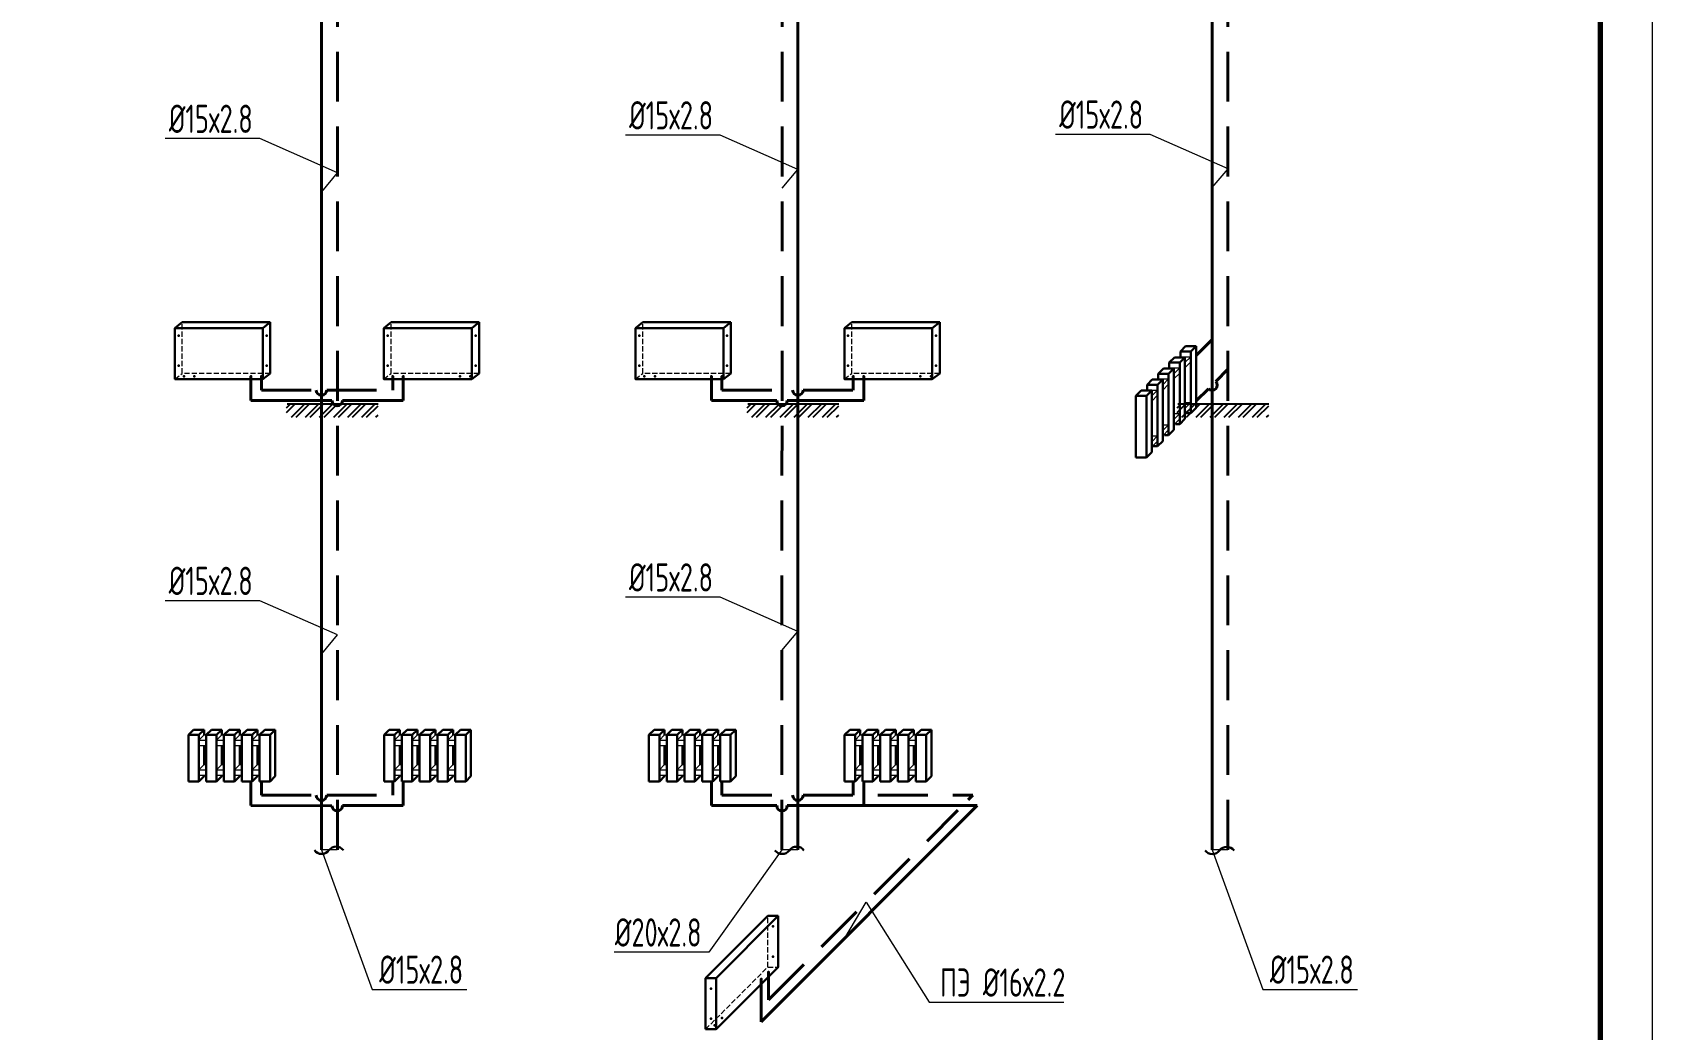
# Model space of a CAD drawing. Header units: millimetres. Extents: x -3929 to 624051, y 52832 to 514950.
# Drawn here: x 64726 to 80196, y 309618 to 319140 of the extents above; entities that cross this region are included whole.
import ezdxf
from ezdxf import colors
from ezdxf.entities.mleader import LeaderData, LeaderLine
from ezdxf.math import Vec2, Vec3

# ---------------------------------------------------------------- set-up
doc = ezdxf.new("R2010")
doc.units = ezdxf.units.MM
for name, pattern in [('GOST2.303 4', [7, 5, -2, 0]), ('Hidden', [7.14375, 4.7625, -2.38125]), ('K5LT32772', [0])]:
    doc.linetypes.add(name, pattern=pattern)
doc.layers.add('9_Форматы', color=7, linetype='Continuous')
doc.layers.add('стояки', color=7, linetype='Continuous')
for name, color, linetype, lineweight in [('ОВ-рамка', 7, 'Continuous', 30), ('ОВ-ТЕКСТ', 7, 'Continuous', 25), ('СПДС_Штриховка', 252, 'Continuous', 9)]:
    doc.layers.add(name, color=color, linetype=linetype, lineweight=lineweight)
doc.layers.add('т11.1', color=1, linetype='Continuous', true_color=0xff0000)
doc.layers.add('т21.1', color=5, linetype='Continuous', true_color=0x0000ff)
doc.styles.add('СТИЛЬ', font='simplex.shx', dxfattribs={"width": 0.65})

# ---------------------------------------------------------------- blocks, each defined once
blk = doc.blocks.new('gh павнель')
at = {"color": 32, "lineweight": 30, "ltscale": 0.1, "true_color": 0xcd6928}
for p, q in [((29457, 6419), (30297, 6419)), ((30297, 6419), (30297, 5931))]:
    blk.add_line(p, q, dxfattribs=at)
at = {"color": 32, "linetype": 'GOST2.303 4', "lineweight": 18, "ltscale": 10, "true_color": 0xcd6928}
for p, q in [((29457, 5931), (29457, 6419)), ((30297, 5931), (29457, 5931))]:
    blk.add_line(p, q, dxfattribs=at)
at = {"color": 32, "lineweight": 30, "ltscale": 0.1, "true_color": 0xcd6928}
for points in [[(29386, 6364), (29457, 6419)], [(30226, 6364), (30297, 6419)], [(30226, 5877), (30297, 5931)]]:
    blk.add_lwpolyline(points, dxfattribs=at)
blk.add_lwpolyline([(29386, 6364), (30226, 6364), (30226, 5877), (29386, 5877)], close=True, dxfattribs=at)
at = {"color": 32, "linetype": 'GOST2.303 4', "lineweight": 18, "ltscale": 10, "true_color": 0xcd6928}
blk.add_lwpolyline([(29386, 5877), (29457, 5931)], dxfattribs=at)
at = {"color": 32, "lineweight": 30, "ltscale": 0.1, "true_color": 0xcd6928}
for p in [(29422, 6292), (30262, 6292), (29422, 6004), (29472, 5904), (29572, 5904), (30112, 5904), (30212, 5904), (30262, 6004)]:
    blk.add_point(p, dxfattribs=at)
blk = doc.blocks.new('*U3000')
at = {"layer": '9_Форматы', "color": 7, "linetype": 'Continuous', "lineweight": 9, "ltscale": 100}
blk.add_lwpolyline([(5, -5), (5, 292), (-625, 292), (-625, -5)], close=True, dxfattribs=at)
at = {"layer": '9_Форматы', "color": 7, "linetype": 'Continuous', "lineweight": 9, "ltscale": 100, "const_width": 0.5}
blk.add_lwpolyline([(0, 0), (0, 287), (-605, 287), (-605, 0)], close=True, dxfattribs=at)
blk = doc.blocks.new('бок панель')
at = {"color": 32, "lineweight": 30, "ltscale": 0.1, "true_color": 0xcd6928}
for p, q in [((29006, 6630), (28412, 6036)), ((29006, 6630), (29106, 6630)), ((28412, 6036), (28412, 5548)), ((28412, 6036), (28512, 6036)), ((28412, 5548), (28512, 5548))]:
    blk.add_line(p, q, dxfattribs=at)
at = {"color": 32, "linetype": 'GOST2.303 4', "lineweight": 18, "ltscale": 10, "true_color": 0xcd6928}
for p, q in [((29006, 6142), (29006, 6630)), ((28412, 5548), (29006, 6142)), ((29006, 6142), (29106, 6142))]:
    blk.add_line(p, q, dxfattribs=at)
at = {"color": 32, "lineweight": 30, "ltscale": 0.1, "true_color": 0xcd6928}
blk.add_lwpolyline([(29106, 6630), (28512, 6036), (28512, 5548), (29106, 6142)], close=True, dxfattribs=at)
for p in [(29056, 6530), (29056, 6242), (28462, 5936), (28943, 6029), (28462, 5648), (28497, 5584), (28568, 5655)]:
    blk.add_point(p, dxfattribs=at)
at = {"color": 32, "linetype": 'GOST2.303 4', "lineweight": 18, "ltscale": 10, "true_color": 0xcd6928}
blk.add_point((29014, 6100), dxfattribs=at)

msp = doc.modelspace()

# ---------------------------------------------------------------- hatches: boundary and pattern name
at = {"layer": 'СПДС_Штриховка', "lineweight": 25}
h = msp.add_hatch(dxfattribs=at)
h.set_pattern_fill('ANSI32', color=253, scale=10)
h.set_pattern_definition([(45, (458873.93, 637498.36), (-67.351921, 67.351921), []), (45, (458918.83, 637498.36), (-67.351921, 67.351921), [])])
h.paths.add_polyline_path([(68027.815, 315592.374), (67153.162, 315592.374), (67153.162, 315464.705), (68027.815, 315464.705)])
h = msp.add_hatch(dxfattribs=at)
h.set_pattern_fill('ANSI32', color=253, scale=10)
h.set_pattern_definition([(45, (463271.22, 637498.36), (-67.351921, 67.351921), []), (45, (463316.125, 637498.36), (-67.351921, 67.351921), [])])
h.paths.add_polyline_path([(72425.112, 315592.374), (71550.459, 315592.374), (71550.459, 315464.705), (72425.112, 315464.705)])
h = msp.add_hatch(dxfattribs=at)
h.set_pattern_fill('ANSI32', color=253, scale=10)
h.set_pattern_definition([(45, (467377.85, 637498.36), (-67.351921, 67.351921), []), (45, (467422.75, 637498.36), (-67.351921, 67.351921), [])])
h.paths.add_polyline_path([(76531.741, 315592.374), (75657.087, 315592.374), (75657.087, 315464.705), (76531.741, 315464.705)])

# ---------------------------------------------------------------- linework, layer by layer
at = {"color": 32, "lineweight": 30, "ltscale": 0.1, "true_color": 0xcd6928}
for p, q in [((75687.354, 316093.35), (75737.354, 316143.35)), ((75687.354, 316093.35), (75687.354, 316040.291)), ((75787.354, 316093.35), (75687.354, 316093.35)), ((75737.354, 316143.35), (75837.354, 316143.35)), ((75837.354, 316143.35), (75787.354, 316093.35)), ((75787.354, 316093.35), (75787.354, 315505.71)), ((75837.354, 316143.35), (75837.354, 315555.71)), ((75475.222, 315881.218), (75525.222, 315931.218)), ((75525.222, 315931.218), (75625.222, 315931.218)), ((75625.222, 315931.218), (75575.222, 315881.218)), ((75581.288, 315987.284), (75631.288, 316037.284)), ((75581.288, 315987.284), (75581.288, 315934.225)), ((75681.288, 315987.284), (75581.288, 315987.284)), ((75625.222, 315931.218), (75625.222, 315343.578)), ((75631.288, 316037.284), (75731.288, 316037.284)), ((75731.288, 316037.284), (75681.288, 315987.284)), ((75681.288, 315987.284), (75681.288, 315399.644)), ((75731.288, 316037.284), (75731.288, 315449.644)), ((75369.156, 315775.152), (75419.156, 315825.152)), ((75369.156, 315775.152), (75369.156, 315722.093)), ((75469.156, 315775.152), (75369.156, 315775.152)), ((75419.156, 315825.152), (75519.156, 315825.152)), ((75519.156, 315825.152), (75469.156, 315775.152)), ((75469.156, 315775.152), (75469.156, 315187.512)), ((75475.222, 315881.218), (75475.222, 315828.159)), ((75575.222, 315881.218), (75475.222, 315881.218)), ((75519.156, 315825.152), (75519.156, 315237.512)), ((75575.222, 315881.218), (75575.222, 315293.578)), ((75263.09, 315669.086), (75313.09, 315719.086)), ((75263.09, 315669.086), (75263.09, 315081.446)), ((75363.09, 315669.086), (75263.09, 315669.086)), ((75313.09, 315719.086), (75413.09, 315719.086)), ((75413.09, 315719.086), (75363.09, 315669.086)), ((75363.09, 315669.086), (75363.09, 315081.446)), ((75413.09, 315719.086), (75413.09, 315131.446)), ((75731.288, 315449.644), (75681.288, 315399.644)), ((75787.354, 315505.71), (75746.922, 315505.71)), ((75837.354, 315555.71), (75787.354, 315505.71)), ((75575.222, 315293.578), (75534.79, 315293.578)), ((75625.222, 315343.578), (75575.222, 315293.578)), ((75681.288, 315399.644), (75640.856, 315399.644)), ((75413.09, 315131.446), (75363.09, 315081.446)), ((75469.156, 315187.512), (75428.724, 315187.512)), ((75519.156, 315237.512), (75469.156, 315187.512)), ((75363.09, 315081.446), (75263.09, 315081.446)), ((66215.169, 312431.695), (66265.169, 312481.695)), ((66215.169, 312431.695), (66215.169, 311987.951)), ((66315.169, 312431.695), (66215.169, 312431.695)), ((66265.169, 312481.695), (66365.169, 312481.695)), ((66365.169, 312481.695), (66315.169, 312431.695)), ((66315.169, 312431.695), (66315.169, 311987.951)), ((66365.169, 312481.695), (66365.169, 312431.695)), ((66385.169, 312431.695), (66435.169, 312481.695)), ((66385.169, 312431.695), (66385.169, 311987.951)), ((66485.169, 312431.695), (66385.169, 312431.695)), ((66435.169, 312481.695), (66535.169, 312481.695)), ((66535.169, 312481.695), (66485.169, 312431.695)), ((66485.169, 312431.695), (66485.169, 311987.951)), ((66535.169, 312481.695), (66535.169, 312431.695)), ((66555.169, 312431.695), (66605.169, 312481.695)), ((66555.169, 312431.695), (66555.169, 311987.951)), ((66655.169, 312431.695), (66555.169, 312431.695)), ((66605.169, 312481.695), (66705.169, 312481.695)), ((66705.169, 312481.695), (66655.169, 312431.695)), ((66655.169, 312431.695), (66655.169, 311987.951)), ((66705.169, 312481.695), (66705.169, 312431.695)), ((66725.169, 312431.695), (66775.169, 312481.695)), ((66725.169, 312431.695), (66725.169, 311987.951)), ((66825.169, 312431.695), (66725.169, 312431.695)), ((66775.169, 312481.695), (66875.169, 312481.695)), ((66875.169, 312481.695), (66825.169, 312431.695)), ((66825.169, 312431.695), (66825.169, 311987.951)), ((66875.169, 312481.695), (66875.169, 312431.695)), ((66895.169, 312431.695), (66945.169, 312481.695)), ((66895.169, 312431.695), (66895.169, 311987.951)), ((66995.169, 312431.695), (66895.169, 312431.695)), ((66945.169, 312481.695), (67045.169, 312481.695)), ((67045.169, 312481.695), (66995.169, 312431.695)), ((66995.169, 312431.695), (66995.169, 311987.951)), ((67045.169, 312481.695), (67045.169, 312037.951)), ((68083.276, 312431.695), (68133.276, 312481.695)), ((68083.276, 312431.695), (68083.276, 311987.951)), ((68183.276, 312431.695), (68083.276, 312431.695)), ((68133.276, 312481.695), (68233.276, 312481.695)), ((68233.276, 312481.695), (68183.276, 312431.695)), ((68183.276, 312431.695), (68183.276, 311987.951)), ((68233.276, 312481.695), (68233.276, 312431.695)), ((68253.276, 312431.695), (68303.276, 312481.695)), ((68253.276, 312431.695), (68253.276, 311987.951)), ((68353.276, 312431.695), (68253.276, 312431.695)), ((68303.276, 312481.695), (68403.276, 312481.695)), ((68403.276, 312481.695), (68353.276, 312431.695)), ((68353.276, 312431.695), (68353.276, 311987.951)), ((68403.276, 312481.695), (68403.276, 312431.695)), ((68423.276, 312431.695), (68473.276, 312481.695)), ((68423.276, 312431.695), (68423.276, 311987.951)), ((68523.276, 312431.695), (68423.276, 312431.695)), ((68473.276, 312481.695), (68573.276, 312481.695)), ((68573.276, 312481.695), (68523.276, 312431.695)), ((68523.276, 312431.695), (68523.276, 311987.951)), ((68573.276, 312481.695), (68573.276, 312431.695)), ((68593.276, 312431.695), (68643.276, 312481.695)), ((68593.276, 312431.695), (68593.276, 311987.951)), ((68693.276, 312431.695), (68593.276, 312431.695)), ((68643.276, 312481.695), (68743.276, 312481.695)), ((68743.276, 312481.695), (68693.276, 312431.695)), ((68693.276, 312431.695), (68693.276, 311987.951)), ((68743.276, 312481.695), (68743.276, 312431.695)), ((68763.276, 312431.695), (68813.276, 312481.695)), ((68763.276, 312431.695), (68763.276, 311987.951)), ((68863.276, 312431.695), (68763.276, 312431.695)), ((68813.276, 312481.695), (68913.276, 312481.695)), ((68913.276, 312481.695), (68863.276, 312431.695)), ((68863.276, 312431.695), (68863.276, 311987.951)), ((68913.276, 312481.695), (68913.276, 312037.951)), ((70612.466, 312431.695), (70662.466, 312481.695)), ((70612.466, 312431.695), (70612.466, 311987.951)), ((70712.466, 312431.695), (70612.466, 312431.695)), ((70662.466, 312481.695), (70762.466, 312481.695)), ((70762.466, 312481.695), (70712.466, 312431.695)), ((70712.466, 312431.695), (70712.466, 311987.951)), ((70762.466, 312481.695), (70762.466, 312431.695)), ((70782.466, 312431.695), (70832.466, 312481.695)), ((70782.466, 312431.695), (70782.466, 311987.951)), ((70882.466, 312431.695), (70782.466, 312431.695)), ((70832.466, 312481.695), (70932.466, 312481.695)), ((70932.466, 312481.695), (70882.466, 312431.695)), ((70882.466, 312431.695), (70882.466, 311987.951)), ((70932.466, 312481.695), (70932.466, 312431.695)), ((70952.466, 312431.695), (71002.466, 312481.695)), ((70952.466, 312431.695), (70952.466, 311987.951)), ((71052.466, 312431.695), (70952.466, 312431.695)), ((71002.466, 312481.695), (71102.466, 312481.695)), ((71102.466, 312481.695), (71052.466, 312431.695)), ((71052.466, 312431.695), (71052.466, 311987.951)), ((71102.466, 312481.695), (71102.466, 312431.695)), ((71122.466, 312431.695), (71172.466, 312481.695)), ((71122.466, 312431.695), (71122.466, 311987.951)), ((71222.466, 312431.695), (71122.466, 312431.695)), ((71172.466, 312481.695), (71272.466, 312481.695)), ((71272.466, 312481.695), (71222.466, 312431.695)), ((71222.466, 312431.695), (71222.466, 311987.951)), ((71272.466, 312481.695), (71272.466, 312431.695)), ((71292.466, 312431.695), (71342.466, 312481.695)), ((71292.466, 312431.695), (71292.466, 311987.951)), ((71392.466, 312431.695), (71292.466, 312431.695)), ((71342.466, 312481.695), (71442.466, 312481.695)), ((71442.466, 312481.695), (71392.466, 312431.695)), ((71392.466, 312431.695), (71392.466, 311987.951)), ((71442.466, 312481.695), (71442.466, 312037.951)), ((72480.573, 312431.695), (72530.573, 312481.695)), ((72480.573, 312431.695), (72480.573, 311987.951)), ((72580.573, 312431.695), (72480.573, 312431.695)), ((72530.573, 312481.695), (72630.573, 312481.695)), ((72630.573, 312481.695), (72580.573, 312431.695)), ((72580.573, 312431.695), (72580.573, 311987.951)), ((72630.573, 312481.695), (72630.573, 312431.695)), ((72650.573, 312431.695), (72700.573, 312481.695)), ((72650.573, 312431.695), (72650.573, 311987.951)), ((72750.573, 312431.695), (72650.573, 312431.695)), ((72700.573, 312481.695), (72800.573, 312481.695)), ((72800.573, 312481.695), (72750.573, 312431.695)), ((72750.573, 312431.695), (72750.573, 311987.951)), ((72800.573, 312481.695), (72800.573, 312431.695)), ((72820.573, 312431.695), (72870.573, 312481.695)), ((72820.573, 312431.695), (72820.573, 311987.951)), ((72920.573, 312431.695), (72820.573, 312431.695)), ((72870.573, 312481.695), (72970.573, 312481.695)), ((72970.573, 312481.695), (72920.573, 312431.695)), ((72920.573, 312431.695), (72920.573, 311987.951)), ((72970.573, 312481.695), (72970.573, 312431.695)), ((72990.573, 312431.695), (73040.573, 312481.695)), ((72990.573, 312431.695), (72990.573, 311987.951)), ((73090.573, 312431.695), (72990.573, 312431.695)), ((73040.573, 312481.695), (73140.573, 312481.695)), ((73140.573, 312481.695), (73090.573, 312431.695)), ((73090.573, 312431.695), (73090.573, 311987.951)), ((73140.573, 312481.695), (73140.573, 312431.695)), ((73160.573, 312431.695), (73210.573, 312481.695)), ((73160.573, 312431.695), (73160.573, 311987.951)), ((73260.573, 312431.695), (73160.573, 312431.695)), ((73210.573, 312481.695), (73310.573, 312481.695)), ((73310.573, 312481.695), (73260.573, 312431.695)), ((73260.573, 312431.695), (73260.573, 311987.951)), ((73310.573, 312481.695), (73310.573, 312037.951)), ((66365.169, 312331.695), (66365.169, 312147.951)), ((66535.169, 312331.695), (66535.169, 312147.951)), ((66705.169, 312331.695), (66705.169, 312147.951)), ((66875.169, 312331.695), (66875.169, 312147.951)), ((68233.276, 312331.695), (68233.276, 312147.951)), ((68403.276, 312331.695), (68403.276, 312147.951)), ((68573.276, 312331.695), (68573.276, 312147.951)), ((68743.276, 312331.695), (68743.276, 312147.951)), ((70762.466, 312331.695), (70762.466, 312147.951)), ((70932.466, 312331.695), (70932.466, 312147.951)), ((71102.466, 312331.695), (71102.466, 312147.951)), ((71272.466, 312331.695), (71272.466, 312147.951)), ((72630.573, 312331.695), (72630.573, 312147.951)), ((72800.573, 312331.695), (72800.573, 312147.951)), ((72970.573, 312331.695), (72970.573, 312147.951)), ((73140.573, 312331.695), (73140.573, 312147.951)), ((66365.169, 312037.951), (66315.169, 311987.951)), ((66365.169, 312047.951), (66365.169, 312037.951)), ((66535.169, 312037.951), (66485.169, 311987.951)), ((66535.169, 312047.951), (66535.169, 312037.951)), ((66705.169, 312037.951), (66655.169, 311987.951)), ((66705.169, 312047.951), (66705.169, 312037.951)), ((66875.169, 312037.951), (66825.169, 311987.951)), ((66875.169, 312047.951), (66875.169, 312037.951)), ((67045.169, 312037.951), (66995.169, 311987.951)), ((68233.276, 312037.951), (68183.276, 311987.951)), ((68233.276, 312047.951), (68233.276, 312037.951)), ((68403.276, 312037.951), (68353.276, 311987.951)), ((68403.276, 312047.951), (68403.276, 312037.951)), ((68573.276, 312037.951), (68523.276, 311987.951)), ((68573.276, 312047.951), (68573.276, 312037.951)), ((68743.276, 312037.951), (68693.276, 311987.951)), ((68743.276, 312047.951), (68743.276, 312037.951)), ((68913.276, 312037.951), (68863.276, 311987.951)), ((70762.466, 312037.951), (70712.466, 311987.951)), ((70762.466, 312047.951), (70762.466, 312037.951)), ((70932.466, 312037.951), (70882.466, 311987.951)), ((70932.466, 312047.951), (70932.466, 312037.951)), ((71102.466, 312037.951), (71052.466, 311987.951)), ((71102.466, 312047.951), (71102.466, 312037.951)), ((71272.466, 312037.951), (71222.466, 311987.951)), ((71272.466, 312047.951), (71272.466, 312037.951)), ((71442.466, 312037.951), (71392.466, 311987.951)), ((72630.573, 312037.951), (72580.573, 311987.951)), ((72630.573, 312047.951), (72630.573, 312037.951)), ((72800.573, 312037.951), (72750.573, 311987.951)), ((72800.573, 312047.951), (72800.573, 312037.951)), ((72970.573, 312037.951), (72920.573, 311987.951)), ((72970.573, 312047.951), (72970.573, 312037.951)), ((73140.573, 312037.951), (73090.573, 311987.951)), ((73140.573, 312047.951), (73140.573, 312037.951)), ((73310.573, 312037.951), (73260.573, 311987.951)), ((66315.169, 311987.951), (66215.169, 311987.951)), ((66485.169, 311987.951), (66385.169, 311987.951)), ((66655.169, 311987.951), (66555.169, 311987.951)), ((66825.169, 311987.951), (66725.169, 311987.951)), ((66995.169, 311987.951), (66895.169, 311987.951)), ((68183.276, 311987.951), (68083.276, 311987.951)), ((68353.276, 311987.951), (68253.276, 311987.951)), ((68523.276, 311987.951), (68423.276, 311987.951)), ((68693.276, 311987.951), (68593.276, 311987.951)), ((68863.276, 311987.951), (68763.276, 311987.951)), ((70712.466, 311987.951), (70612.466, 311987.951)), ((70882.466, 311987.951), (70782.466, 311987.951)), ((71052.466, 311987.951), (70952.466, 311987.951)), ((71222.466, 311987.951), (71122.466, 311987.951)), ((71392.466, 311987.951), (71292.466, 311987.951)), ((72580.573, 311987.951), (72480.573, 311987.951)), ((72750.573, 311987.951), (72650.573, 311987.951)), ((72920.573, 311987.951), (72820.573, 311987.951)), ((73090.573, 311987.951), (72990.573, 311987.951)), ((73260.573, 311987.951), (73160.573, 311987.951))]:
    msp.add_line(p, q, dxfattribs=at)
at = {"color": 32, "linetype": 'K5LT32772', "lineweight": 20, "ltscale": 10, "true_color": 0xcd6928}
for p, q in [((75581.288, 315937.284), (75681.288, 315937.284)), ((75681.288, 315937.284), (75625.222, 315881.218)), ((75687.354, 316043.35), (75787.354, 316043.35)), ((75787.354, 316043.35), (75731.288, 315987.284)), ((75787.354, 315993.35), (75731.288, 315937.284)), ((75475.222, 315831.218), (75575.222, 315831.218)), ((75575.222, 315831.218), (75519.156, 315775.152)), ((75575.222, 315781.218), (75519.156, 315725.152)), ((75681.288, 315887.284), (75625.222, 315831.218)), ((75369.156, 315725.152), (75469.156, 315725.152)), ((75469.156, 315725.152), (75413.09, 315669.086)), ((75469.156, 315675.152), (75413.09, 315619.086)), ((75731.288, 315605.71), (75787.354, 315605.71)), ((75787.354, 315605.71), (75731.288, 315549.644)), ((75625.222, 315499.644), (75681.288, 315499.644)), ((75681.288, 315499.644), (75625.222, 315443.578)), ((75681.288, 315449.644), (75625.222, 315393.578)), ((75787.354, 315555.71), (75731.288, 315499.644)), ((75413.09, 315287.512), (75469.156, 315287.512)), ((75469.156, 315287.512), (75413.09, 315231.446)), ((75519.156, 315393.578), (75575.222, 315393.578)), ((75575.222, 315393.578), (75519.156, 315337.512)), ((75575.222, 315343.578), (75519.156, 315287.512)), ((75469.156, 315237.512), (75413.09, 315181.446)), ((66365.169, 312431.695), (66315.169, 312381.695)), ((66315.169, 312381.695), (66385.169, 312381.695)), ((66365.169, 312431.695), (66385.169, 312431.695)), ((66535.169, 312431.695), (66485.169, 312381.695)), ((66485.169, 312381.695), (66555.169, 312381.695)), ((66535.169, 312431.695), (66555.169, 312431.695)), ((66705.169, 312431.695), (66655.169, 312381.695)), ((66655.169, 312381.695), (66725.169, 312381.695)), ((66705.169, 312431.695), (66725.169, 312431.695)), ((66875.169, 312431.695), (66825.169, 312381.695)), ((66825.169, 312381.695), (66895.169, 312381.695)), ((66875.169, 312431.695), (66895.169, 312431.695)), ((68233.276, 312431.695), (68183.276, 312381.695)), ((68183.276, 312381.695), (68253.276, 312381.695)), ((68233.276, 312431.695), (68253.276, 312431.695)), ((68403.276, 312431.695), (68353.276, 312381.695)), ((68353.276, 312381.695), (68423.276, 312381.695)), ((68403.276, 312431.695), (68423.276, 312431.695)), ((68573.276, 312431.695), (68523.276, 312381.695)), ((68523.276, 312381.695), (68593.276, 312381.695)), ((68573.276, 312431.695), (68593.276, 312431.695)), ((68743.276, 312431.695), (68693.276, 312381.695)), ((68693.276, 312381.695), (68763.276, 312381.695)), ((68743.276, 312431.695), (68763.276, 312431.695)), ((70762.466, 312431.695), (70712.466, 312381.695)), ((70712.466, 312381.695), (70782.466, 312381.695)), ((70762.466, 312431.695), (70782.466, 312431.695)), ((70932.466, 312431.695), (70882.466, 312381.695)), ((70882.466, 312381.695), (70952.466, 312381.695)), ((70932.466, 312431.695), (70952.466, 312431.695)), ((71102.466, 312431.695), (71052.466, 312381.695)), ((71052.466, 312381.695), (71122.466, 312381.695)), ((71102.466, 312431.695), (71122.466, 312431.695)), ((71272.466, 312431.695), (71222.466, 312381.695)), ((71222.466, 312381.695), (71292.466, 312381.695)), ((71272.466, 312431.695), (71292.466, 312431.695)), ((72630.573, 312431.695), (72580.573, 312381.695)), ((72580.573, 312381.695), (72650.573, 312381.695)), ((72630.573, 312431.695), (72650.573, 312431.695)), ((72800.573, 312431.695), (72750.573, 312381.695)), ((72750.573, 312381.695), (72820.573, 312381.695)), ((72800.573, 312431.695), (72820.573, 312431.695)), ((72970.573, 312431.695), (72920.573, 312381.695)), ((72920.573, 312381.695), (72990.573, 312381.695)), ((72970.573, 312431.695), (72990.573, 312431.695)), ((73140.573, 312431.695), (73090.573, 312381.695)), ((73090.573, 312381.695), (73160.573, 312381.695)), ((73140.573, 312431.695), (73160.573, 312431.695)), ((66315.169, 312331.695), (66385.169, 312331.695)), ((66485.169, 312331.695), (66555.169, 312331.695)), ((66655.169, 312331.695), (66725.169, 312331.695)), ((66825.169, 312331.695), (66895.169, 312331.695)), ((68183.276, 312331.695), (68253.276, 312331.695)), ((68353.276, 312331.695), (68423.276, 312331.695)), ((68523.276, 312331.695), (68593.276, 312331.695)), ((68693.276, 312331.695), (68763.276, 312331.695)), ((70712.466, 312331.695), (70782.466, 312331.695)), ((70882.466, 312331.695), (70952.466, 312331.695)), ((71052.466, 312331.695), (71122.466, 312331.695)), ((71222.466, 312331.695), (71292.466, 312331.695)), ((72580.573, 312331.695), (72650.573, 312331.695)), ((72750.573, 312331.695), (72820.573, 312331.695)), ((72920.573, 312331.695), (72990.573, 312331.695)), ((73090.573, 312331.695), (73160.573, 312331.695)), ((66365.169, 312147.951), (66315.169, 312097.951)), ((66315.169, 312097.951), (66385.169, 312097.951)), ((66315.169, 312047.951), (66385.169, 312047.951)), ((66365.169, 312147.951), (66385.169, 312147.951)), ((66535.169, 312147.951), (66485.169, 312097.951)), ((66485.169, 312097.951), (66555.169, 312097.951)), ((66485.169, 312047.951), (66555.169, 312047.951)), ((66535.169, 312147.951), (66555.169, 312147.951)), ((66705.169, 312147.951), (66655.169, 312097.951)), ((66655.169, 312097.951), (66725.169, 312097.951)), ((66655.169, 312047.951), (66725.169, 312047.951)), ((66705.169, 312147.951), (66725.169, 312147.951)), ((66875.169, 312147.951), (66825.169, 312097.951)), ((66825.169, 312097.951), (66895.169, 312097.951)), ((66825.169, 312047.951), (66895.169, 312047.951)), ((66875.169, 312147.951), (66895.169, 312147.951)), ((68233.276, 312147.951), (68183.276, 312097.951)), ((68183.276, 312097.951), (68253.276, 312097.951)), ((68183.276, 312047.951), (68253.276, 312047.951)), ((68233.276, 312147.951), (68253.276, 312147.951)), ((68403.276, 312147.951), (68353.276, 312097.951)), ((68353.276, 312097.951), (68423.276, 312097.951)), ((68353.276, 312047.951), (68423.276, 312047.951)), ((68403.276, 312147.951), (68423.276, 312147.951)), ((68573.276, 312147.951), (68523.276, 312097.951)), ((68523.276, 312097.951), (68593.276, 312097.951)), ((68523.276, 312047.951), (68593.276, 312047.951)), ((68573.276, 312147.951), (68593.276, 312147.951)), ((68743.276, 312147.951), (68693.276, 312097.951)), ((68693.276, 312097.951), (68763.276, 312097.951)), ((68693.276, 312047.951), (68763.276, 312047.951)), ((68743.276, 312147.951), (68763.276, 312147.951)), ((70762.466, 312147.951), (70712.466, 312097.951)), ((70712.466, 312097.951), (70782.466, 312097.951)), ((70712.466, 312047.951), (70782.466, 312047.951)), ((70762.466, 312147.951), (70782.466, 312147.951)), ((70932.466, 312147.951), (70882.466, 312097.951)), ((70882.466, 312097.951), (70952.466, 312097.951)), ((70882.466, 312047.951), (70952.466, 312047.951)), ((70932.466, 312147.951), (70952.466, 312147.951)), ((71102.466, 312147.951), (71052.466, 312097.951)), ((71052.466, 312097.951), (71122.466, 312097.951)), ((71052.466, 312047.951), (71122.466, 312047.951)), ((71102.466, 312147.951), (71122.466, 312147.951)), ((71272.466, 312147.951), (71222.466, 312097.951)), ((71222.466, 312097.951), (71292.466, 312097.951)), ((71222.466, 312047.951), (71292.466, 312047.951)), ((71272.466, 312147.951), (71292.466, 312147.951)), ((72630.573, 312147.951), (72580.573, 312097.951)), ((72580.573, 312097.951), (72650.573, 312097.951)), ((72580.573, 312047.951), (72650.573, 312047.951)), ((72630.573, 312147.951), (72650.573, 312147.951)), ((72800.573, 312147.951), (72750.573, 312097.951)), ((72750.573, 312097.951), (72820.573, 312097.951)), ((72750.573, 312047.951), (72820.573, 312047.951)), ((72800.573, 312147.951), (72820.573, 312147.951)), ((72970.573, 312147.951), (72920.573, 312097.951)), ((72920.573, 312097.951), (72990.573, 312097.951)), ((72920.573, 312047.951), (72990.573, 312047.951)), ((72970.573, 312147.951), (72990.573, 312147.951)), ((73140.573, 312147.951), (73090.573, 312097.951)), ((73090.573, 312097.951), (73160.573, 312097.951)), ((73090.573, 312047.951), (73160.573, 312047.951)), ((73140.573, 312147.951), (73160.573, 312147.951))]:
    msp.add_line(p, q, dxfattribs=at)
at = {"color": 253, "lineweight": 25, "ltscale": 0.1}
for p, q in [((67159.505, 315592.374), (68027.815, 315592.374)), ((71556.802, 315592.374), (72425.112, 315592.374)), ((75663.431, 315592.374), (76531.741, 315592.374))]:
    msp.add_line(p, q, dxfattribs=at)
at = {"layer": 'стояки', "color": 5, "lineweight": 40}
for p, q in [((66912.041, 315856.546), (66912.041, 315724.679)), ((68166.914, 315856.546), (68166.914, 315724.679)), ((71309.338, 315856.546), (71309.338, 315724.679)), ((72564.211, 315856.546), (72564.211, 315724.679)), ((66912.041, 311987.951), (66912.041, 311856.084)), ((68166.914, 311987.951), (68166.914, 311856.084)), ((71309.338, 311987.951), (71309.338, 311856.084)), ((72564.211, 311987.951), (72564.211, 311856.084))]:
    msp.add_line(p, q, dxfattribs=at)
for centre, start, end in [((75989.588, 315772.715), 225.0733184, 45.0733184), ((67486.15, 315724.679), 180.0733184, 0.0733184), ((72034.825, 315724.732), 180.0733184, 0.0733184), ((67486.15, 311856.084), 180.0733184, 0.0733184), ((72034.825, 311856.138), 180.0733184, 0.0733184)]:
    msp.add_arc(centre, 50, start, end, dxfattribs=at)
at = {"layer": 'стояки', "color": 7, "lineweight": 30}
for centre, start, end in [((67487.822, 311381.456), 216.5656753, 323.4343247), ((67626.421, 311278.652), 36.5656753, 143.4343247), ((71885.118, 311380.812), 216.5656753, 323.4343247), ((72023.718, 311278.008), 36.5656753, 143.4343247), ((75991.746, 311380.211), 216.5656753, 323.4343247), ((76130.346, 311277.407), 36.5656753, 143.4343247)]:
    msp.add_arc(centre, 86.282, start, end, dxfattribs=at)
at = {"layer": 'т11.1', "lineweight": 40}
for p, q in [((67485.508, 311335.637), (67487.528, 325139.714)), ((72034.825, 311335.637), (72034.825, 325139.714)), ((75989.433, 311335.637), (75991.453, 325139.714)), ((75837.354, 316054.214), (75989.651, 316206.511)), ((66812.041, 315856.546), (66812.041, 315624.679)), ((68266.914, 315856.546), (68266.914, 315624.679)), ((71209.338, 315856.546), (71209.338, 315624.679)), ((72664.211, 315856.546), (72664.211, 315624.679)), ((66812.041, 315624.679), (67586.282, 315624.615)), ((67686.282, 315624.679), (68266.914, 315624.679)), ((71209.338, 315624.679), (71833.432, 315624.637)), ((71933.432, 315624.701), (72664.211, 315624.679)), ((66812.041, 311987.951), (66812.041, 311756.084)), ((68266.914, 311987.951), (68266.914, 311756.084)), ((71209.338, 311987.951), (71209.338, 311756.084)), ((72664.211, 311987.951), (72664.211, 311756.084)), ((66812.041, 311756.084), (67586.282, 311756.02)), ((67686.282, 311756.084), (68266.914, 311756.084)), ((71209.338, 311756.084), (71833.432, 311756.042)), ((71684.765, 309692.625), (73748.192, 311756.052)), ((71933.432, 311756.106), (73748.192, 311756.052)), ((71684.765, 310102.554), (71684.765, 309692.625))]:
    msp.add_line(p, q, dxfattribs=at)
for centre in [(67636.282, 315624.679), (71883.432, 315624.701), (67636.282, 311756.084), (71883.432, 311756.106)]:
    msp.add_arc(centre, 50, 180.0733184, 0.0733184, dxfattribs=at)
at = {"layer": 'т21.1', "linetype": 'Hidden', "lineweight": 40, "ltscale": 100}
for p, q in [((67637.528, 311335.637), (67637.528, 325139.714)), ((71882.804, 311335.637), (71884.825, 325139.714)), ((76141.453, 311335.637), (76141.453, 325139.714)), ((76024.943, 315808.071), (76141.57, 315924.698)), ((66912.041, 315724.679), (67434.42, 315724.679)), ((67536.15, 315724.743), (68166.914, 315724.679)), ((71309.338, 315724.679), (71983.095, 315724.732)), ((72084.825, 315724.796), (72564.211, 315724.679)), ((75837.354, 315620.482), (75954.278, 315737.315)), ((66912.041, 311856.084), (67434.42, 311856.084)), ((67536.15, 311856.148), (68166.914, 311856.084)), ((71309.338, 311856.084), (71983.095, 311856.138)), ((72084.825, 311856.202), (73705.294, 311855.804)), ((73660.107, 311810.495), (73705.294, 311855.804)), ((71755.476, 309900.721), (73563.473, 311713.6)), ((71755.476, 310173.265), (71755.476, 309900.721))]:
    msp.add_line(p, q, dxfattribs=at)

# ---------------------------------------------------------------- block references
at = {"lineweight": 13}
for name, p in [('gh павнель', (36700.368, 309952.575)), ('gh павнель', (38695.24, 309952.575)), ('gh павнель', (41097.665, 309952.575)), ('gh павнель', (43092.537, 309952.575)), ('бок панель', (42741.842, 304073.264))]:
    msp.add_blockref(name, p, dxfattribs=at)
at = {"layer": 'ОВ-рамка', "ltscale": 100, "transparency": 33554687, "xscale": 100, "yscale": 100, "zscale": 100}
msp.add_blockref('*U3000', (79696.148, 300213.532, 576.986), dxfattribs=at)

# ---------------------------------------------------------------- leaders
at = {"layer": 'ОВ-ТЕКСТ', "color": 7}
ml = msp.add_multileader_mtext('Standard', dxfattribs=at)
ml.set_content('\\A1;%%C15х2.8', color=7, style='СТИЛЬ')
ml.set_leader_properties(color=7, lineweight=18)
ml.build(insert=Vec2(0, 0))
ml.multileader.update_dxf_attribs({"text_left_attachment_type": 6, "text_right_attachment_type": 6, "dogleg_length": 0.36, "arrow_head_size": 0.126})
ctx = ml.context
ctx.base_point, ctx.char_height, ctx.arrow_head_size, ctx.landing_gap_size, ctx.plane_origin = Vec3(65961.234, 318126.064), 270, 0.126, 0.063, Vec3(67957.377, 317176.497)
ctx.left_attachment, ctx.right_attachment, ctx.text_align_type = 6, 6, 1
notes = []
notes.append((ctx, [(1, (1, 1, 0), (66897.612, 318126.064), (-1, 0), 0.252, [(0, [(67488.668, 317618.03), (67640.409, 317798.458)], 0, [])])]))
ctx.mtext.insert, ctx.mtext.width, ctx.mtext.alignment, ctx.mtext.flow_direction = Vec3(66429.297, 318450.064), 1404.14984, 2, 5
ml = msp.add_multileader_mtext('Standard', dxfattribs=at)
ml.set_content('\\A1;%%C15х2.8', color=7, style='СТИЛЬ')
ml.set_leader_properties(color=7, lineweight=18)
ml.build(insert=Vec2(0, 0))
ml.multileader.update_dxf_attribs({"text_left_attachment_type": 6, "text_right_attachment_type": 6, "dogleg_length": 0.36, "arrow_head_size": 0.126})
ctx = ml.context
ctx.base_point, ctx.char_height, ctx.arrow_head_size, ctx.landing_gap_size, ctx.plane_origin = Vec3(70356.295, 318159.405), 270, 0.126, 0.063, Vec3(72352.438, 317209.838)
ctx.left_attachment, ctx.right_attachment, ctx.text_align_type = 6, 6, 1
notes.append((ctx, [(1, (1, 1, 0), (71292.673, 318159.405), (-1, 0), 0.252, [(0, [(71883.729, 317651.371), (72035.47, 317831.799)], 0, [])])]))
ctx.mtext.insert, ctx.mtext.width, ctx.mtext.alignment, ctx.mtext.flow_direction = Vec3(70824.358, 318483.405), 1404.14984, 2, 5
ml = msp.add_multileader_mtext('Standard', dxfattribs=at)
ml.set_content('\\A1;%%C15х2.8', color=7, style='СТИЛЬ')
ml.set_leader_properties(color=7, lineweight=18)
ml.build(insert=Vec2(0, 0))
ml.multileader.update_dxf_attribs({"text_left_attachment_type": 6, "text_right_attachment_type": 6, "dogleg_length": 0.36, "arrow_head_size": 0.126})
ctx = ml.context
ctx.base_point, ctx.char_height, ctx.arrow_head_size, ctx.landing_gap_size, ctx.plane_origin = Vec3(74462.925, 318166.526), 270, 0.126, 0.063, Vec3(76459.067, 317216.96)
ctx.left_attachment, ctx.right_attachment, ctx.text_align_type = 6, 6, 1
notes.append((ctx, [(1, (1, 1, 0), (75399.303, 318166.526), (-1, 0), 0.252, [(0, [(75990.358, 317658.493), (76142.099, 317838.921)], 0, [])])]))
ctx.mtext.insert, ctx.mtext.width, ctx.mtext.alignment, ctx.mtext.flow_direction = Vec3(74930.988, 318490.526), 1404.14984, 2, 5
ml = msp.add_multileader_mtext('Standard', dxfattribs=at)
ml.set_content('\\A1;%%C15х2.8', color=7, style='СТИЛЬ')
ml.set_leader_properties(color=7, lineweight=18)
ml.build(insert=Vec2(0, 0))
ml.multileader.update_dxf_attribs({"text_left_attachment_type": 6, "text_right_attachment_type": 6, "dogleg_length": 0.36, "arrow_head_size": 0.126})
ctx = ml.context
ctx.base_point, ctx.char_height, ctx.arrow_head_size, ctx.landing_gap_size, ctx.plane_origin = Vec3(70355.649, 313746.953), 270, 0.126, 0.063, Vec3(72351.792, 312797.387)
ctx.left_attachment, ctx.right_attachment, ctx.text_align_type = 6, 6, 1
notes.append((ctx, [(1, (1, 1, 0), (71292.027, 313746.953), (-1, 0), 0.252, [(0, [(71883.083, 313238.92), (72034.824, 313419.348)], 0, [])])]))
ctx.mtext.insert, ctx.mtext.width, ctx.mtext.alignment, ctx.mtext.flow_direction = Vec3(70823.712, 314070.953), 1404.14984, 2, 5
ml = msp.add_multileader_mtext('Standard', dxfattribs=at)
ml.set_content('\\A1;%%C15х2.8', color=7, style='СТИЛЬ')
ml.set_leader_properties(color=7, lineweight=18)
ml.build(insert=Vec2(0, 0))
ml.multileader.update_dxf_attribs({"text_left_attachment_type": 6, "text_right_attachment_type": 6, "dogleg_length": 0.36, "arrow_head_size": 0.126})
ctx = ml.context
ctx.base_point, ctx.char_height, ctx.arrow_head_size, ctx.landing_gap_size, ctx.plane_origin = Vec3(65960.589, 313713.612), 270, 0.126, 0.063, Vec3(67956.731, 312764.045)
ctx.left_attachment, ctx.right_attachment, ctx.text_align_type = 6, 6, 1
notes.append((ctx, [(1, (1, 1, 0), (66896.967, 313713.612), (-1, 0), 0.252, [(0, [(67488.022, 313205.578), (67639.763, 313386.006)], 0, [])])]))
ctx.mtext.insert, ctx.mtext.width, ctx.mtext.alignment, ctx.mtext.flow_direction = Vec3(66428.652, 314037.612), 1404.14984, 2, 5
ml = msp.add_multileader_mtext('Standard', dxfattribs=at)
ml.set_content('\\A1;%%C15х2.8', color=7, style='СТИЛЬ')
ml.set_leader_properties(color=7, lineweight=18)
ml.build(insert=Vec2(0, 0))
ml.multileader.update_dxf_attribs({"text_left_attachment_type": 6, "text_right_attachment_type": 6, "dogleg_length": 0.36, "arrow_head_size": 0.126})
ctx = ml.context
ctx.base_point, ctx.char_height, ctx.arrow_head_size, ctx.landing_gap_size, ctx.plane_origin = Vec3(67970.605, 310001.216), 270, 0.126, 0.063, Vec3(69966.748, 309051.649)
ctx.left_attachment, ctx.right_attachment, ctx.text_align_type = 6, 6, 1
notes.append((ctx, [(0, (1, 1, 0), (67970.353, 310001.216), (1, 0), 0.252, [(0, [(67637.528, 311335.637), (67485.508, 311335.637)], 0, [])])]))
ctx.mtext.insert, ctx.mtext.width, ctx.mtext.alignment, ctx.mtext.flow_direction = Vec3(68438.668, 310325.216), 1404.14984, 2, 5
ml = msp.add_multileader_mtext('Standard', dxfattribs=at)
ml.set_content('\\A1;%%C20х2.8', color=7, style='СТИЛЬ')
ml.set_leader_properties(color=7, lineweight=18)
ml.build(insert=Vec2(0, 0))
ml.multileader.update_dxf_attribs({"text_left_attachment_type": 6, "text_right_attachment_type": 6, "dogleg_length": 0.36, "arrow_head_size": 0.126})
ctx = ml.context
ctx.base_point, ctx.char_height, ctx.arrow_head_size, ctx.landing_gap_size, ctx.plane_origin = Vec3(70216.391, 310356.198), 270, 0.126, 0.063, Vec3(74364.045, 309051.649)
ctx.left_attachment, ctx.right_attachment, ctx.text_align_type = 6, 6, 1
notes.append((ctx, [(1, (1, 1, 0), (71186.198, 310356.198), (-1, 0), 0.252, [(0, [(72034.825, 311335.637), (71882.804, 311335.637)], 0, [])])]))
ctx.mtext.insert, ctx.mtext.width, ctx.mtext.alignment, ctx.mtext.flow_direction = Vec3(70701.168, 310680.198), 1404.14984, 2, 5
ml = msp.add_multileader_mtext('Standard', dxfattribs=at)
ml.set_content('\\A1;%%C15х2.8', color=7, style='СТИЛЬ')
ml.set_leader_properties(color=7, lineweight=18)
ml.build(insert=Vec2(0, 0))
ml.multileader.update_dxf_attribs({"text_left_attachment_type": 6, "text_right_attachment_type": 6, "dogleg_length": 0.36, "arrow_head_size": 0.126})
ctx = ml.context
ctx.base_point, ctx.char_height, ctx.arrow_head_size, ctx.landing_gap_size, ctx.plane_origin = Vec3(76474.53, 310001.216), 270, 0.126, 0.063, Vec3(78470.673, 309051.649)
ctx.left_attachment, ctx.right_attachment, ctx.text_align_type = 6, 6, 1
notes.append((ctx, [(0, (1, 1, 0), (76474.278, 310001.216), (1, 0), 0.252, [(0, [(76141.453, 311335.637), (75989.433, 311335.637)], 0, [])])]))
ctx.mtext.insert, ctx.mtext.width, ctx.mtext.alignment, ctx.mtext.flow_direction = Vec3(76942.593, 310325.216), 1404.14984, 2, 5
ml = msp.add_multileader_mtext('Standard', dxfattribs=at)
ml.set_content('\\A1;ПЭ %%C16х2.2', color=7, style='СТИЛЬ')
ml.set_leader_properties(color=7, lineweight=18)
ml.build(insert=Vec2(0, 0))
ml.multileader.update_dxf_attribs({"text_left_attachment_type": 6, "text_right_attachment_type": 6, "dogleg_length": 0.36, "arrow_head_size": 0.126})
ctx = ml.context
ctx.base_point, ctx.char_height, ctx.arrow_head_size, ctx.landing_gap_size, ctx.plane_origin = Vec3(73288.242, 309878.159), 270, 0.126, 0.063, Vec3(75079.83, 311194.384)
ctx.left_attachment, ctx.right_attachment, ctx.text_align_type = 6, 6, 1
notes.append((ctx, [(0, (1, 1, 0), (73287.99, 309878.159), (1, 0), 0.252, [(0, [(72484.34, 310492.199), (72687.478, 310835.245)], 0, [])])]))
ctx.mtext.insert, ctx.mtext.width, ctx.mtext.alignment, ctx.mtext.flow_direction = Vec3(73990.305, 310202.159), 1912.62067, 2, 5
for ctx, leaders in notes:
    for number, flags, end, landing, length, lines in leaders:
        leader = LeaderData()
        leader.index, (leader.has_last_leader_line, leader.has_dogleg_vector, leader.attachment_direction) = number, flags
        leader.last_leader_point, leader.dogleg_vector, leader.dogleg_length = Vec3(end), Vec3(landing), length
        for number, points, colour, breaks in lines:
            line = LeaderLine()
            line.index, line.vertices, line.color, line.breaks = number, Vec3.list(points), colors.encode_raw_color(colour), breaks
            leader.lines.append(line)
        ctx.leaders.append(leader)

doc.saveas('drawing.dxf')
